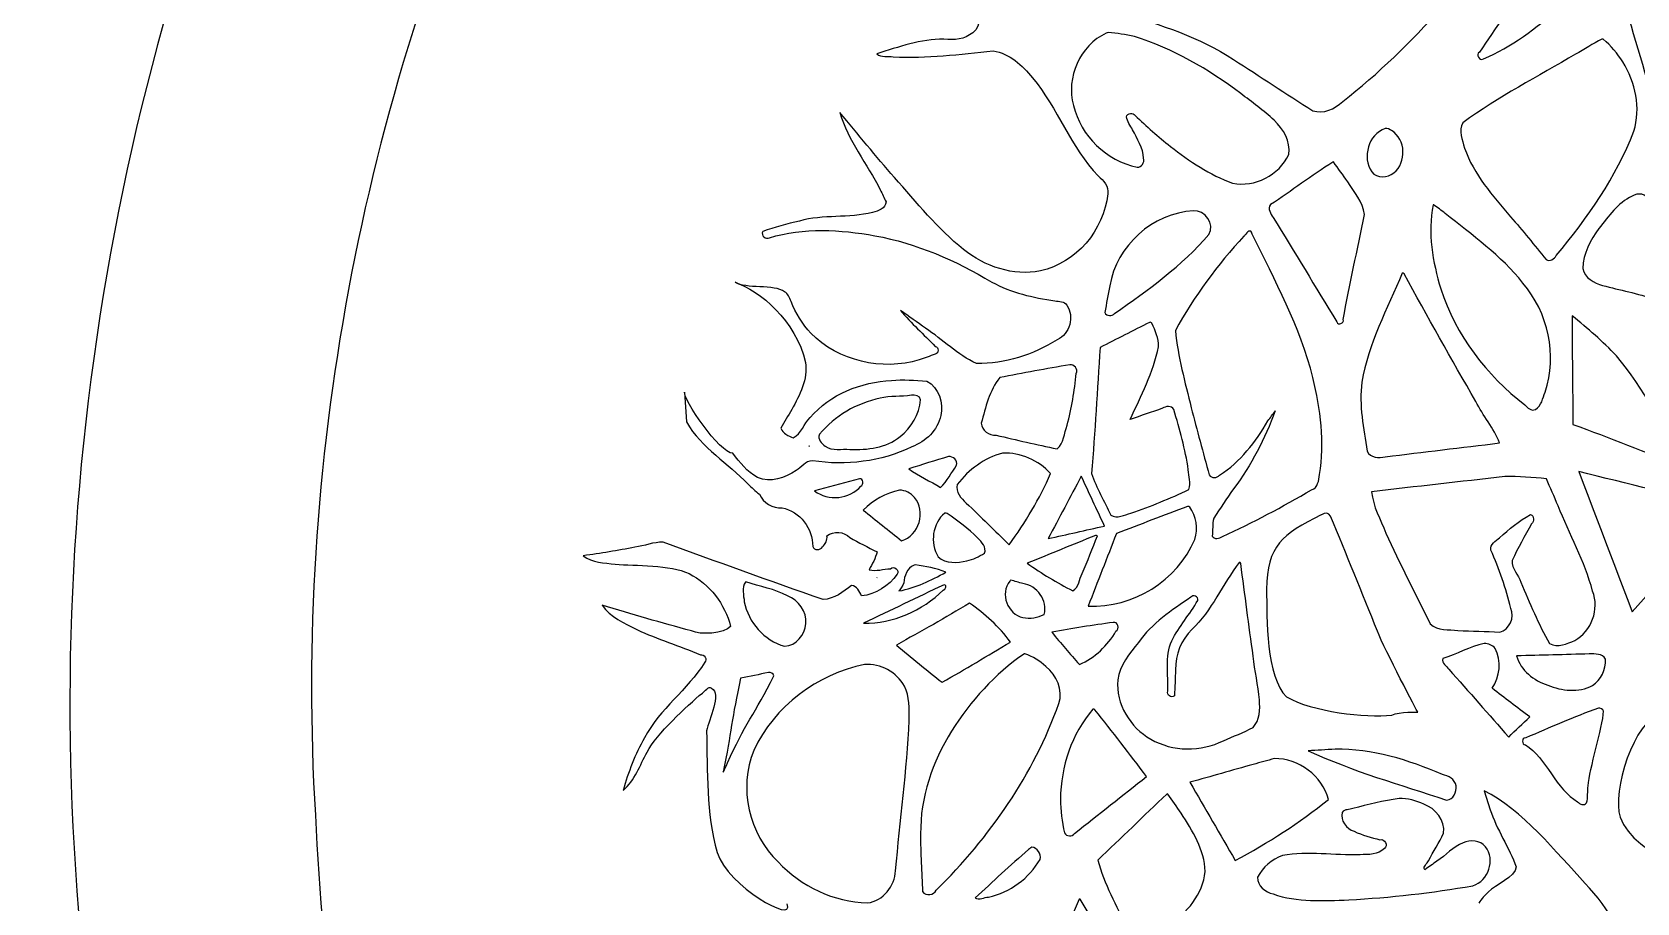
# Model space of a CAD drawing. Extents: x -3 to 431, y -1 to 430.
# Drawn here: x -3.1 to 134.1, y 197.9 to 272.4 of the extents above; entities that cross this region are included whole.
import ezdxf

# ---------------------------------------------------------------- set-up
doc = ezdxf.new("R2010")
doc.units = 0
doc.layers.add('Copie_de_Calque_1', color=7, linetype='CONTINUOUS')

msp = doc.modelspace()

# ---------------------------------------------------------------- linework, layer by layer
at = {"layer": 'Copie_de_Calque_1', "color": 7}
for points in [[(88.89767, 272.38085), (88.74338, 272.32226)], [(131.1008, 271.81263), (131.1008, 271.81249)], [(108.15744, 261.3126), (108.11057, 261.30088)], [(116.71408, 257.6583), (116.6926, 257.64854)], [(100.5861, 255.04921), (100.5473, 255.00861), (100.51291, 254.97265)], [(128.57153, 248.16594), (128.55588, 248.15031)], [(52.70306, 241.62406), (52.84852, 239.08439)], [(67.63596, 234.21682), (63.80978, 233.18752)], [(107.18665, 231.16774), (107.13585, 231.14384), (107.11643, 231.13475)], [(133.69455, 222.84963), (141.66916, 231.76174)], [(72.42111, 226.86717), (72.30783, 226.83006)], [(57.94455, 225.39628), (57.90744, 225.39238)], [(81.79416, 219.26389), (81.74533, 219.26194)], [(94.0051, 207.258), (93.9641, 207.268), (93.92111, 207.26386)], [(121.0383, 207.53691), (121.5577, 205.91816)], [(86.52072, 198.25797), (86.47772, 198.27557), (86.43478, 198.27164)]]:
    msp.add_lwpolyline(points, dxfattribs=at)
for points in [[(112.57541, 264.18949)], [(96.19064, 257.12704)], [(114.04025, 251.81049)], [(92.43874, 247.59947)], [(85.62228, 243.97459)], [(72.08517, 241.38283)], [(63.32541, 237.00979), (63.37231, 237.02349)], [(75.25119, 236.12111)], [(79.8801, 236.41604)], [(67.63596, 234.21682)], [(71.06564, 233.23827)], [(122.80973, 234.40822)], [(95.68869, 231.84762)], [(74.9465, 231.289)], [(83.77072, 229.09963)], [(87.81369, 229.37298)], [(100.10471, 227.06834)], [(69.12228, 225.75365), (69.16718, 225.77315)], [(74.87423, 225.14824)], [(80.48945, 225.46072)], [(133.69455, 222.84963)], [(73.96799, 221.7713)], [(89.34299, 221.93772)], [(121.04025, 220.13108)], [(68.08322, 218.34201)], [(130.03244, 219.24043)], [(59.86252, 217.66235)], [(87.60666, 214.51968)], [(130.80589, 214.60561)], [(108.29807, 211.09202)], [(101.30588, 209.79321)], [(113.76486, 206.87518)], [(82.10275, 202.51382)]]:
    msp.add_lwpolyline(points, close=True, dxfattribs=at)
for points in [[(18.65276, 302.26436), (2.76151, 266.68921), (-3.07632, 226.72142), (1.85293, 188.0785)], [(37.69577, 293.9087), (24.98537, 266.15036), (19.32619, 235.13051), (21.13805, 205.46137)], [(124.84689, 276.74606), (123.39329, 274.76606), (122.03043, 272.72195), (120.63205, 270.70309)], [(77.19304, 274.78311), (78.02974, 274.2983), (78.12653, 272.93645), (77.3247, 272.36984)], [(108.95627, 266.47458), (112.00051, 268.87424), (114.81399, 271.56448), (117.35861, 274.48825)], [(120.9758, 270.12692), (123.40887, 271.12397), (125.48949, 272.78063), (127.46799, 274.47849)], [(90.07333, 274.04509), (93.37005, 273.03776), (96.72713, 272.00509), (99.62287, 270.07779)], [(133.40744, 273.61522), (134.43544, 270.10871), (135.46343, 266.6022), (136.49143, 263.09569)], [(74.86933, 271.81407), (72.88387, 271.83617), (70.99558, 271.13932), (69.12272, 270.56827)], [(77.3247, 272.36984), (76.65738, 271.78722), (75.71208, 271.72072), (74.86933, 271.81407)], [(88.74338, 272.32226), (86.48293, 271.29826), (85.28224, 268.51317), (85.94202, 266.14658)], [(91.14602, 272.04801), (90.40946, 272.23274), (89.65012, 272.29469), (88.89767, 272.38085)], [(100.23345, 267.17719), (97.46881, 269.23291), (94.45046, 271.02035), (91.14602, 272.04801)], [(131.1008, 271.81249), (130.32513, 271.44085), (129.62607, 270.93177), (128.86439, 270.53344)], [(131.22189, 271.80663), (131.18179, 271.81663), (131.14149, 271.81463), (131.1008, 271.81263)], [(132.89497, 269.86676), (132.45092, 270.60095), (131.88158, 271.25825), (131.22189, 271.80663)], [(69.12272, 270.56827), (69.51289, 270.21879), (70.07119, 270.3925), (70.54014, 270.29454)], [(70.54014, 270.29454), (73.39334, 270.16151), (76.23581, 270.52568), (79.06804, 270.81827)], [(79.06804, 270.81827), (80.47904, 270.60812), (81.57308, 269.57226), (82.4432, 268.51293)], [(128.86439, 270.53344), (125.6144, 268.63886), (122.27916, 266.86992), (119.21799, 264.67187)], [(120.63205, 270.70309), (120.28969, 270.52039), (120.65225, 269.91124), (120.9758, 270.12692)], [(99.62287, 270.07779), (101.88531, 268.63074), (104.11662, 267.13548), (106.38596, 265.69919)], [(133.83071, 263.94996), (134.46522, 265.93365), (133.95342, 268.12438), (132.89497, 269.86676)], [(82.4432, 268.51293), (84.59132, 265.90453), (85.69789, 262.57672), (88.05401, 260.12332)], [(85.94202, 266.14658), (86.54657, 263.54104), (88.76784, 261.40444), (91.384, 260.86913)], [(103.09066, 264.88082), (102.19866, 265.71796), (101.19318, 266.42174), (100.23345, 267.17719)], [(106.38596, 265.69919), (107.30513, 265.38644), (108.28584, 265.84873), (108.95627, 266.47458)], [(70.63484, 259.97703), (69.0528, 261.8076), (67.51327, 263.67419), (65.97429, 265.54093)], [(65.97429, 265.54093), (66.66581, 263.12414), (68.31776, 261.16334), (69.41465, 258.93665)], [(90.45822, 265.17382), (90.53072, 265.51328), (91.04576, 265.58643), (91.2124, 265.28032)], [(90.99361, 264.06208), (90.80706, 264.4244), (90.5326, 264.77288), (90.45822, 265.17382)], [(91.2124, 265.28032), (92.18861, 264.36731), (93.1757, 263.46505), (94.23015, 262.64213)], [(104.33322, 261.95507), (104.52603, 263.07196), (103.87747, 264.14326), (103.09066, 264.88082)], [(91.93466, 261.6303), (91.89916, 262.52253), (91.36949, 263.28279), (90.99361, 264.06208)], [(112.57541, 264.1895), (111.15665, 263.67182), (110.58267, 261.70022), (111.43478, 260.47466)], [(113.12917, 264.00407), (112.96196, 264.10197), (112.77433, 264.19914), (112.57541, 264.18949)], [(113.31369, 260.39066), (114.44558, 261.26299), (114.35185, 263.25649), (113.12917, 264.00407)], [(119.21799, 264.67187), (118.85175, 263.9829), (119.17039, 263.19594), (119.36899, 262.50754)], [(127.20475, 253.30707), (129.86967, 256.53468), (132.33642, 260.0118), (133.83071, 263.94996)], [(94.23015, 262.64213), (95.84088, 261.36514), (97.58632, 260.20683), (99.53079, 259.51024)], [(119.36899, 262.50754), (120.14081, 260.23759), (121.78548, 258.43194), (123.30148, 256.63021)], [(91.384, 260.86913), (91.77023, 260.84783), (92.02057, 261.28309), (91.93466, 261.6303)], [(99.53079, 259.51024), (101.43675, 259.0985), (103.53224, 260.18514), (104.33322, 261.95507)], [(108.11057, 261.30088), (106.29815, 260.1443), (104.57791, 258.85177), (102.78635, 257.66416)], [(109.37704, 259.62409), (108.97955, 260.19341), (108.56675, 260.75178), (108.15744, 261.3126)], [(76.5446, 253.83194), (74.30276, 255.60188), (72.54069, 257.87122), (70.63484, 259.97703)], [(88.05401, 260.12332), (88.485, 259.73019), (88.98976, 259.21683), (88.86632, 258.57696)], [(110.80978, 256.82627), (110.69798, 257.9092), (109.90132, 258.72224), (109.37704, 259.62409)], [(111.43478, 260.47466), (111.87441, 259.87556), (112.78441, 259.96535), (113.31369, 260.39066)], [(69.91569, 257.91593), (69.88129, 257.34202), (69.25882, 257.09159), (68.77116, 257.00382)], [(69.41465, 258.93665), (69.59105, 258.60107), (69.75109, 258.25735), (69.91569, 257.91593)], [(88.86632, 258.57696), (88.54589, 255.4899), (86.17221, 252.66398), (83.11062, 252.00081)], [(133.69616, 258.37528), (132.44757, 257.83402), (131.68607, 256.64551), (130.84956, 255.63502)], [(135.12033, 258.01562), (134.95542, 258.61126), (134.14221, 258.71628), (133.69616, 258.37528)], [(68.77116, 257.00382), (66.72069, 256.46789), (64.55099, 256.84144), (62.50708, 256.26361)], [(96.19064, 257.12705), (92.71368, 256.97739), (89.60679, 254.13476), (89.04806, 250.71669)], [(97.509, 255.11532), (98.05213, 255.9813), (97.17164, 257.23289), (96.19064, 257.12704)], [(102.78635, 257.66416), (102.50293, 257.31566), (102.78581, 256.86541), (103.01877, 256.57627)], [(103.01877, 256.57627), (104.82736, 253.59776), (106.63596, 250.61924), (108.44455, 247.64072)], [(108.98166, 247.83799), (109.57236, 250.83786), (110.19458, 253.83137), (110.80978, 256.82627)], [(116.6926, 257.64854), (116.19307, 255.24834), (116.6442, 252.77042), (117.33298, 250.45534)], [(117.70517, 256.92054), (117.37818, 257.17096), (117.05041, 257.42047), (116.71408, 257.6583)], [(124.34948, 250.95804), (122.4949, 253.31489), (120.01919, 255.05356), (117.70517, 256.92054)], [(123.30148, 256.63021), (124.33826, 255.43198), (125.34811, 254.20657), (126.33558, 252.97022)], [(59.37272, 255.37686), (59.19183, 255.04831), (59.64646, 254.63109), (59.95866, 254.83975)], [(62.50708, 256.26361), (61.44241, 256.04404), (60.40479, 255.71434), (59.37272, 255.37686)], [(59.95866, 254.83975), (62.88016, 255.72804), (66.00324, 255.54149), (68.97128, 255.00038)], [(101.21017, 255.15229), (101.11097, 255.65724), (100.77815, 255.30125), (100.5861, 255.04921)], [(106.40652, 242.88568), (105.29708, 247.21173), (103.16424, 251.16712), (101.21017, 255.15229)], [(130.84956, 255.63502), (130.10279, 254.64289), (129.52379, 253.46703), (129.47385, 252.20703)], [(68.97128, 255.00038), (72.52059, 254.36345), (75.86861, 252.89032), (78.94768, 251.04389)], [(83.11062, 252.00081), (80.78661, 251.53133), (78.35414, 252.36548), (76.5446, 253.83194)], [(89.45627, 248.35947), (92.3307, 250.36447), (95.21028, 252.44231), (97.509, 255.11532)], [(100.51291, 254.97265), (98.22949, 252.53826), (96.26289, 249.81052), (94.64767, 246.89061)], [(126.33558, 252.97022), (126.64812, 252.74302), (127.03718, 253.03312), (127.20475, 253.30707)], [(78.94768, 251.04389), (80.6094, 250.13074), (82.48378, 249.70417), (84.34726, 249.44594)], [(114.04025, 251.81049), (112.74931, 248.76092), (111.17169, 245.77559), (110.59076, 242.48321)], [(114.1926, 251.74799), (114.1597, 251.79529), (114.0971, 251.82209), (114.04025, 251.81049)], [(120.34092, 240.83703), (118.21998, 244.43326), (116.21574, 248.09634), (114.1926, 251.74799)], [(129.47385, 252.20703), (129.62046, 251.3952), (130.43578, 250.95426), (131.16525, 250.75586)], [(61.23596, 250.2104), (60.39023, 250.88056), (57.90252, 250.41888), (57.00978, 251.02361)], [(57.00978, 251.02361), (59.14541, 250.31904), (62.17275, 247.75893), (63.04064, 244.16983)], [(61.79527, 249.38808), (61.65981, 249.70152), (61.56206, 250.04326), (61.23596, 250.2104)], [(89.04806, 250.71669), (88.88012, 249.96708), (88.74813, 249.21018), (88.6301, 248.45127)], [(117.33298, 250.45534), (118.61095, 246.50061), (121.2464, 243.06499), (124.51682, 240.53721)], [(126.26109, 241.63596), (127.32375, 244.79544), (126.49712, 248.44095), (124.34948, 250.95804)], [(131.16525, 250.75586), (132.64353, 250.34879), (134.16768, 250.10017), (135.60354, 249.54816)], [(63.49767, 246.67179), (62.73882, 247.44171), (62.2072, 248.39654), (61.79527, 249.38808)], [(73.29369, 247.08941), (72.58931, 247.60491), (71.87696, 248.10953), (71.15593, 248.60147)], [(71.15593, 248.60147), (72.07289, 247.51456), (73.13833, 246.56803), (74.12077, 245.54288)], [(84.34726, 249.44594), (84.69755, 249.36914), (85.16233, 249.43554), (85.36101, 249.06046)], [(85.36101, 249.06046), (86.03887, 248.10043), (85.63515, 246.57564), (84.54182, 246.11487)], [(88.6301, 248.45127), (88.73634, 248.10391), (89.25636, 248.09366), (89.45627, 248.35947)], [(77.65007, 244.09171), (76.0122, 244.79825), (74.77523, 246.13327), (73.29369, 247.08941)], [(92.43869, 247.59954), (91.02919, 246.88209), (89.61968, 246.16464), (88.21017, 245.4472)], [(92.64577, 247.52527), (92.59407, 247.58047), (92.51518, 247.61737), (92.43874, 247.59947)], [(93.21999, 245.5116), (93.21799, 246.22247), (92.9218, 246.88462), (92.64577, 247.52527)], [(108.44455, 247.64072), (108.52875, 247.30177), (109.14058, 247.52116), (108.98166, 247.83799)], [(128.55588, 248.15031), (128.56708, 245.05581), (128.60318, 241.96148), (128.63208, 238.86711)], [(132.35505, 244.72217), (131.19142, 245.97282), (129.87924, 247.07122), (128.57153, 248.16594)], [(72.75524, 244.38808), (69.56443, 243.442), (65.84411, 244.27074), (63.49767, 246.67179)], [(84.54182, 246.11487), (82.49625, 244.81494), (80.08579, 244.03686), (77.65007, 244.09171)], [(94.64767, 246.89061), (94.87447, 244.65456), (95.47351, 242.48048), (96.00065, 240.30218)], [(74.11877, 244.88663), (73.66613, 244.72924), (73.22566, 244.50801), (72.75524, 244.38808)], [(74.12077, 245.54288), (74.44146, 245.47238), (74.45057, 244.94539), (74.11877, 244.88663)], [(88.21017, 245.4472), (87.99504, 241.85118), (87.76263, 238.25611), (87.48947, 234.66399)], [(90.78444, 239.28894), (91.72032, 241.3092), (92.733, 243.3243), (93.21999, 245.5116)], [(137.99731, 235.37687), (136.27616, 238.57942), (134.75514, 241.95033), (132.35505, 244.72217)], [(63.04064, 244.16983), (63.23155, 242.72708), (62.5521, 241.36546), (61.85705, 240.1503)], [(79.63205, 242.87889), (78.74307, 241.75717), (78.42073, 240.33119), (78.05783, 238.9785)], [(85.62228, 243.97459), (83.62121, 243.63336), (81.62733, 243.25204), (79.63205, 242.87889)], [(85.39252, 238.79447), (85.79101, 240.24744), (86.02811, 241.74016), (86.17502, 243.23826)], [(86.17502, 243.23826), (86.3402, 243.58391), (86.00117, 244.03924), (85.62228, 243.97459)], [(106.96707, 234.57491), (107.45474, 237.34381), (107.03277, 240.17515), (106.40652, 242.88568)], [(56.81994, 236.40027), (55.70453, 236.38347), (52.5226, 241.08266), (52.70306, 241.62406)], [(63.41937, 239.44843), (65.14298, 241.45448), (67.78041, 242.49962), (70.38378, 242.63614)], [(70.38378, 242.63614), (71.38857, 242.70704), (72.39865, 242.66954), (73.40002, 242.56824)], [(73.40002, 242.56824), (74.44529, 242.03842), (74.8248, 240.71437), (74.58894, 239.62613)], [(110.59076, 242.48321), (110.34091, 240.50638), (110.73119, 238.53038), (111.04025, 236.58392)], [(125.42307, 240.15244), (125.96065, 240.45242), (126.03491, 241.12139), (126.26109, 241.63596)], [(61.85705, 240.1503), (61.54644, 239.61017), (61.23068, 239.07306), (60.90978, 238.53897)], [(69.40857, 241.10064), (67.39771, 240.69843), (65.53704, 239.59319), (64.21799, 238.02346)], [(72.08517, 241.38283), (71.20368, 241.19144), (70.27937, 241.36863), (69.40857, 241.10064)], [(71.12087, 237.8265), (72.08174, 238.5886), (72.77494, 239.73377), (72.86447, 240.96877)], [(72.86447, 240.96877), (72.82477, 241.33882), (72.38167, 241.39855), (72.08517, 241.38283)], [(93.5403, 240.24793), (92.61999, 239.93312), (91.70138, 239.61345), (90.78444, 239.28894)], [(94.51491, 240.15423), (94.31954, 240.50691), (93.83029, 240.42248), (93.5403, 240.24793)], [(95.75218, 234.99286), (95.49809, 236.74746), (95.00192, 238.45334), (94.51491, 240.15423)], [(96.00065, 240.30218), (96.49139, 238.37975), (97.02247, 236.46797), (97.54025, 234.55272)], [(122.35861, 237.28314), (121.88414, 238.57353), (120.9171, 239.59781), (120.34092, 240.83703)], [(124.51682, 240.53721), (124.7538, 240.32092), (125.06882, 239.96238), (125.42307, 240.15244)], [(52.84852, 239.08439), (54.17469, 236.79857), (56.45542, 235.54191), (58.10002, 233.79043)], [(61.99182, 237.73233), (62.71639, 238.06139), (62.85776, 238.94692), (63.41937, 239.44843)], [(74.58894, 239.62613), (74.34588, 238.35977), (73.29513, 237.39095), (72.12244, 236.95061)], [(78.05783, 238.9785), (78.06583, 238.33393), (78.74736, 237.93871), (79.33317, 237.94805)], [(84.53439, 236.77732), (85.14929, 237.26375), (85.14104, 238.11448), (85.39252, 238.79447)], [(98.42307, 234.53512), (100.20696, 235.65793), (101.50558, 237.38033), (102.56519, 239.17054)], [(103.19064, 240.02144), (102.27713, 237.66806), (101.16304, 235.36769), (99.6142, 233.36173)], [(102.56519, 239.17054), (102.76866, 239.45786), (102.97813, 239.74077), (103.19064, 240.02144)], [(128.63208, 238.86711), (131.77067, 237.74891), (134.83147, 236.41962), (137.99731, 235.37687)], [(60.90978, 238.53897), (61.11251, 238.11119), (61.55564, 237.86435), (61.99182, 237.73233)], [(64.21799, 238.02346), (64.02892, 237.61161), (64.42272, 237.23728), (64.71659, 237.00423)], [(66.82488, 236.73112), (68.31329, 236.66922), (69.92196, 236.86496), (71.12087, 237.8265)], [(79.33317, 237.94805), (81.06219, 237.5372), (82.79628, 237.14777), (84.53439, 236.77732)], [(58.92808, 234.34362), (58.03749, 234.80137), (57.43158, 235.63591), (56.81994, 236.40027)], [(72.12244, 236.95061), (69.49963, 235.68709), (66.48635, 235.31475), (63.61877, 235.75965)], [(64.71659, 237.00423), (65.33606, 236.56574), (66.12468, 236.81353), (66.82488, 236.73112)], [(75.25119, 236.12111), (74.1161, 235.78743), (72.98911, 235.42726), (71.86057, 235.07229)], [(75.95041, 235.37111), (76.07654, 235.78121), (75.6404, 236.15842), (75.25119, 236.12111)], [(79.8801, 236.41604), (78.33152, 235.99803), (76.96912, 235.00552), (76.00705, 233.73244)], [(83.98752, 234.6758), (82.9535, 235.81189), (81.41792, 236.47241), (79.8801, 236.41604)], [(111.04025, 236.58392), (111.31923, 236.0229), (112.04912, 235.97094), (112.59103, 236.1015)], [(112.59103, 236.1015), (115.84651, 236.49852), (119.10237, 236.89239), (122.35861, 237.28314)], [(62.2224, 234.92729), (61.2927, 234.26503), (60.02445, 233.85765), (58.92808, 234.34362)], [(63.61877, 235.75965), (63.02674, 235.76565), (62.69574, 235.18844), (62.2224, 234.92729)], [(71.86057, 235.07229), (72.72544, 234.46502), (73.69036, 234.02344), (74.58517, 233.46486)], [(74.58517, 233.46486), (75.11024, 234.04746), (75.52259, 234.71709), (75.95041, 235.37111)], [(80.4426, 228.5801), (81.81501, 230.49186), (83.05149, 232.51254), (83.98752, 234.6758)], [(87.48947, 234.66399), (87.89762, 233.42239), (88.58293, 232.30077), (89.12033, 231.11516)], [(95.80588, 233.31634), (96.01857, 233.86279), (95.75848, 234.43492), (95.75218, 234.99286)], [(106.29807, 233.27925), (106.84064, 233.451), (106.89867, 234.09698), (106.96707, 234.57491)], [(141.66916, 231.76174), (137.48817, 232.78453), (133.30718, 233.80731), (129.12619, 234.8301)], [(129.12619, 234.8301), (130.64898, 230.83661), (132.17176, 226.84312), (133.69455, 222.84963)], [(58.10002, 233.79043), (58.41313, 233.47155), (58.75155, 233.1787), (59.09924, 232.89832)], [(63.80978, 233.18752), (64.97146, 232.28721), (66.81703, 232.47379), (67.77072, 233.59377)], [(67.77072, 233.59377), (68.05295, 233.70797), (67.98067, 234.27657), (67.63596, 234.21682)], [(71.06564, 233.23827), (69.89212, 232.99618), (68.82176, 232.36763), (67.96017, 231.54491)], [(72.34426, 232.62157), (72.02473, 232.98554), (71.56304, 233.26111), (71.06564, 233.23827)], [(76.00705, 233.73244), (75.83729, 233.09421), (76.31891, 232.52311), (76.77853, 232.1465)], [(86.60666, 234.44143), (85.66135, 232.66083), (84.71603, 230.88023), (83.77072, 229.09963)], [(88.58713, 230.18166), (87.92697, 231.60158), (87.26682, 233.0215), (86.60666, 234.44143)], [(90.85275, 231.28313), (92.54192, 231.8623), (94.20243, 232.52917), (95.80588, 233.31634)], [(97.54025, 234.55272), (97.72158, 234.24377), (98.22294, 234.24919), (98.42307, 234.53512)], [(99.6142, 233.36173), (99.04561, 232.52524), (98.47512, 231.68992), (97.92697, 230.8398)], [(98.66721, 229.29487), (101.2894, 230.46563), (103.81823, 231.83404), (106.29807, 233.27925)], [(122.80978, 234.40822), (119.01457, 233.97718), (115.21843, 233.55419), (111.42502, 233.10744)], [(126.36052, 234.209), (125.18295, 234.35374), (123.99636, 234.42805), (122.80973, 234.40822)], [(127.35957, 231.91997), (127.02655, 232.68298), (126.69353, 233.44599), (126.36052, 234.209)], [(59.09924, 232.89832), (59.41735, 232.16198), (60.22639, 231.67088), (61.02697, 231.73621)], [(71.24924, 228.91601), (72.73149, 229.34701), (73.38046, 231.45895), (72.34426, 232.62157)], [(76.77853, 232.1465), (77.99989, 230.9577), (79.22124, 229.7689), (80.4426, 228.5801)], [(95.68869, 231.84764), (93.65416, 231.09618), (91.63221, 230.31147), (89.60861, 229.53123)], [(95.87228, 231.80662), (95.82098, 231.84512), (95.75209, 231.86852), (95.68869, 231.84762)], [(111.42502, 233.10744), (111.53583, 231.84984), (112.19434, 230.74083), (112.6337, 229.58147)], [(130.31053, 224.60884), (129.64395, 227.16457), (128.33038, 229.47833), (127.35957, 231.91997)], [(61.02697, 231.73621), (62.54518, 231.45193), (63.68836, 229.95057), (63.65002, 228.42176)], [(67.96017, 231.54491), (69.05653, 230.66861), (70.15288, 229.79231), (71.24924, 228.91601)], [(74.9465, 231.28904), (73.8711, 230.41257), (73.65131, 228.72048), (74.37424, 227.55662)], [(75.14767, 231.2656), (75.08237, 231.2826), (75.01491, 231.3117), (74.9465, 231.289)], [(77.76033, 229.14709), (76.97764, 229.95545), (76.05671, 230.60939), (75.14767, 231.2656)], [(89.12033, 231.11516), (89.67282, 230.77731), (90.30322, 231.11816), (90.85275, 231.28313)], [(96.30588, 229.03904), (96.60406, 229.96186), (96.43772, 231.01902), (95.87228, 231.80662)], [(97.92697, 230.8398), (97.80623, 230.34203), (97.85337, 229.82521), (97.79025, 229.32027)], [(107.11643, 231.13475), (103.78699, 229.49725), (102.48281, 228.49734), (102.44497, 224.76028)], [(107.91525, 231.03318), (107.77375, 231.30363), (107.41732, 231.35881), (107.18665, 231.16774)], [(111.93344, 221.17846), (110.59863, 224.4652), (109.26632, 227.75322), (107.91525, 231.03318)], [(122.35861, 229.18166), (123.18169, 229.91011), (124.02772, 230.6293), (124.99924, 231.15432)], [(124.99924, 231.15432), (125.35063, 231.07202), (125.31918, 230.57411), (125.09684, 230.37111)], [(64.47619, 228.38856), (64.74511, 228.62411), (64.90285, 228.98737), (64.86682, 229.34559)], [(64.86682, 229.34559), (65.43568, 229.78537), (66.33059, 229.71595), (66.81994, 229.18739)], [(66.81994, 229.18739), (67.58758, 228.76277), (68.36993, 228.36578), (69.15002, 227.96473)], [(78.32541, 227.85545), (78.54059, 228.36479), (78.08985, 228.81559), (77.76033, 229.14709)], [(87.81369, 229.37303), (85.87033, 228.57876), (83.92697, 227.78449), (81.98361, 226.99021)], [(83.77072, 229.09963), (85.37619, 229.46031), (86.98166, 229.82098), (88.58713, 230.18166)], [(86.69215, 226.11842), (87.12654, 227.19287), (87.56094, 228.26733), (87.99533, 229.34178)], [(89.60861, 229.53123), (88.80327, 227.46417), (87.99794, 225.39712), (87.1926, 223.33006)], [(87.99533, 229.34178), (87.94443, 229.38188), (87.87466, 229.38498), (87.81369, 229.37298)], [(97.79025, 229.32027), (97.9747, 228.99616), (98.41752, 229.13239), (98.66721, 229.29487)], [(112.6337, 229.58147), (113.81396, 226.94846), (115.17762, 224.40365), (116.42502, 221.80275)], [(121.61057, 228.12697), (121.52947, 228.62778), (122.04253, 228.89875), (122.35861, 229.18166)], [(125.09684, 230.37111), (124.50985, 229.33867), (123.92595, 228.30206), (123.43669, 227.21877)], [(48.44818, 228.37226), (46.98724, 228.07682), (45.51305, 227.85304), (44.03869, 227.63661)], [(50.86877, 228.79872), (50.03856, 228.82842), (49.26433, 228.46256), (48.44818, 228.37226)], [(64.5465, 223.89442), (59.96421, 225.46428), (55.42228, 227.14811), (50.86877, 228.79872)], [(63.65002, 228.42176), (63.75836, 228.05697), (64.30418, 228.10028), (64.47619, 228.38856)], [(69.15002, 227.96473), (69.01486, 227.42073), (68.73529, 226.93029), (68.47424, 226.43934)], [(76.81937, 227.20085), (77.35542, 227.32675), (77.86087, 227.56266), (78.32541, 227.85545)], [(87.1926, 223.33006), (91.00686, 223.14787), (94.82719, 225.50613), (96.30588, 229.03904)], [(123.31369, 223.14064), (122.90058, 224.85051), (122.3334, 226.52303), (121.61057, 228.12697)], [(44.03869, 227.63661), (44.80172, 227.01479), (45.83666, 227.05359), (46.75875, 226.91409)], [(46.75875, 226.91409), (48.526, 226.76961), (51.44552, 226.88849), (53.0898, 226.11195)], [(68.47424, 226.43934), (69.08455, 226.2831), (69.70036, 226.50524), (70.31213, 226.53114)], [(70.31213, 226.53114), (70.57145, 226.84229), (71.12485, 226.3639), (70.8551, 226.06239)], [(72.30783, 226.83006), (71.7226, 226.57711), (71.46678, 225.91141), (71.42697, 225.31443)], [(75.02658, 226.23045), (74.2002, 226.58858), (73.299, 226.70151), (72.42111, 226.86717)], [(74.37424, 227.55662), (75.02242, 226.93091), (76.0099, 227.02055), (76.81937, 227.20085)], [(81.98361, 226.99021), (83.22558, 226.11759), (84.52251, 225.32085), (85.8801, 224.6406)], [(100.10471, 227.06834), (98.66963, 225.21667), (97.79236, 222.94828), (96.04693, 221.33781)], [(100.23752, 226.96482), (100.22852, 227.02302), (100.17042, 227.09573), (100.10471, 227.06834)], [(101.30007, 219.05686), (100.9251, 221.69002), (100.58736, 224.32826), (100.23752, 226.96482)], [(123.43669, 227.21877), (123.38509, 226.51386), (123.98638, 226.01024), (124.17024, 225.37052)], [(53.0898, 226.11195), (54.84726, 225.21081), (56.14289, 223.50718), (56.62827, 221.60145)], [(57.90744, 225.39238), (57.5514, 224.89982), (57.75569, 224.26458), (57.79761, 223.71144)], [(61.50028, 224.21136), (60.38873, 224.80351), (59.12892, 225.00131), (57.94455, 225.39628)], [(66.97424, 225.10536), (66.2702, 224.53649), (65.48419, 223.9514), (64.5465, 223.89442)], [(67.80822, 224.19911), (67.68346, 224.59879), (67.40863, 225.01205), (66.97424, 225.10536)], [(70.8551, 226.06239), (70.17075, 225.04204), (69.03036, 224.33854), (67.80822, 224.19911)], [(74.87424, 225.14824), (72.57556, 224.06988), (70.28798, 222.96817), (67.99924, 221.86894)], [(71.0173, 224.62553), (72.44776, 224.88104), (73.76401, 225.5365), (75.02658, 226.23045)], [(71.42697, 225.31443), (71.39427, 225.05843), (71.03088, 224.70404), (71.0173, 224.62553)], [(74.80783, 224.70488), (75.00162, 224.70888), (75.19402, 225.19737), (74.87423, 225.14824)], [(80.48947, 225.46068), (79.63845, 224.42553), (80.29816, 222.60361), (81.61838, 222.36107)], [(80.56955, 225.55052), (80.54285, 225.52052), (80.51615, 225.49062), (80.48945, 225.46072)], [(81.6135, 225.25433), (81.26716, 225.35868), (80.92253, 225.47015), (80.56955, 225.55052)], [(83.42893, 222.61107), (83.78528, 223.80123), (82.81352, 225.10345), (81.6135, 225.25433)], [(85.8801, 224.6406), (86.42617, 224.93581), (86.40701, 225.63637), (86.69215, 226.11842)], [(124.17024, 225.37052), (124.95617, 223.6053), (125.66966, 221.80105), (126.63591, 220.12307)], [(57.79761, 223.71144), (58.13419, 221.94231), (59.50347, 220.38904), (61.24728, 219.90214)], [(63.069, 221.83415), (63.17311, 222.86763), (62.43285, 223.83558), (61.50028, 224.21136)], [(67.99924, 221.86894), (70.53523, 221.81854), (73.01292, 222.94335), (74.80783, 224.70488)], [(77.05393, 223.59552), (76.02528, 222.98745), (74.99663, 222.37938), (73.96799, 221.7713)], [(80.54221, 220.26154), (79.59843, 221.57823), (78.36575, 222.65797), (77.05393, 223.59552)], [(95.96799, 224.08982), (94.34631, 222.97238), (92.63886, 221.86986), (91.49169, 220.22945)], [(94.34103, 220.36131), (94.95487, 221.59317), (95.88794, 222.62617), (96.56174, 223.82225)], [(96.56174, 223.82225), (96.64604, 224.13347), (96.14861, 224.35355), (95.96799, 224.08982)], [(102.44497, 224.76028), (102.47177, 222.2988), (102.37787, 217.28827), (104.15549, 215.56639)], [(128.78273, 220.39428), (130.22998, 221.17235), (130.91547, 223.08378), (130.31053, 224.60884)], [(53.28674, 221.21864), (50.72235, 221.88609), (48.18393, 222.64784), (45.64416, 223.40223)], [(45.64416, 223.40223), (46.36259, 222.38259), (47.54808, 221.87364), (48.62181, 221.32165)], [(81.61838, 222.36107), (82.22811, 222.22145), (82.86766, 222.35807), (83.42893, 222.61107)], [(122.37033, 221.11525), (123.22433, 221.30302), (123.66746, 222.36938), (123.31369, 223.14064)], [(48.62181, 221.32165), (50.39327, 220.51487), (52.25174, 219.92365), (54.0465, 219.17372)], [(56.62827, 221.60145), (56.08746, 220.94142), (54.02125, 220.85288), (53.28674, 221.21864)], [(61.24728, 219.90214), (62.24843, 219.92574), (62.98793, 220.89231), (63.069, 221.83415)], [(73.96799, 221.7713), (72.9133, 221.18146), (71.85861, 220.59162), (70.80393, 220.00177)], [(89.34299, 221.93772), (87.58665, 221.69863), (85.83027, 221.44926), (84.09299, 221.09397)], [(84.09299, 221.09397), (84.86057, 220.16465), (85.64324, 219.24783), (86.44064, 218.34397)], [(86.44064, 218.34397), (87.75746, 218.92093), (88.87323, 219.9392), (89.5715, 221.19553)], [(89.5715, 221.19553), (89.89044, 221.36759), (89.75333, 222.04467), (89.34299, 221.93772)], [(96.04693, 221.33781), (95.16631, 220.42583), (94.62952, 219.17123), (94.67295, 217.8957)], [(115.36769, 214.27284), (115.36769, 214.27284), (112.53324, 219.57621), (111.93344, 221.17846)], [(116.42502, 221.80275), (117.0754, 221.22206), (118.00229, 221.34363), (118.8053, 221.25322)], [(118.8053, 221.25322), (119.99303, 221.19252), (121.18195, 221.16012), (122.37033, 221.11525)], [(70.80393, 220.00177), (72.09017, 218.9189), (73.37836, 217.83693), (74.71799, 216.82013)], [(74.71799, 216.82013), (76.67396, 217.94241), (78.61555, 219.08965), (80.54221, 220.26154)], [(91.49169, 220.22945), (90.73697, 219.27452), (89.85476, 218.28508), (89.72971, 217.01951)], [(94.00705, 216.04881), (94.04205, 217.48559), (93.74964, 218.99644), (94.34103, 220.36131)], [(121.04025, 220.13108), (119.81606, 219.84525), (118.69851, 219.23151), (117.50314, 218.85178)], [(121.98557, 219.71702), (121.74887, 219.97951), (121.40014, 220.16066), (121.04025, 220.13108)], [(121.71799, 216.301), (122.39003, 217.28761), (122.54698, 218.64419), (121.98557, 219.71702)], [(126.63591, 220.12307), (127.33549, 219.76995), (128.12589, 220.10337), (128.78273, 220.39428)], [(54.41564, 218.52919), (52.97457, 216.16318), (50.55607, 214.55128), (49.27459, 212.07221)], [(54.0465, 219.17372), (54.37484, 219.24752), (54.67748, 218.77153), (54.41564, 218.52919)], [(68.08322, 218.34201), (64.03522, 217.50657), (60.35492, 214.772), (58.61643, 210.99044)], [(71.48869, 216.48324), (70.83547, 217.68608), (69.44571, 218.43359), (68.08322, 218.34201)], [(81.74533, 219.26194), (79.20981, 217.55015), (77.14929, 215.20689), (75.51138, 212.63959)], [(83.58596, 218.16151), (83.06879, 218.64327), (82.44596, 218.99787), (81.79416, 219.26389)], [(84.69083, 215.0072), (85.05884, 216.15881), (84.50351, 217.43394), (83.58596, 218.16151)], [(101.8327, 215.31734), (101.70846, 216.57096), (101.43906, 217.8048), (101.30007, 219.05686)], [(117.50314, 218.85178), (117.36956, 218.44727), (117.83058, 218.21474), (118.02857, 217.93471)], [(130.03244, 219.24044), (127.95952, 219.18514), (125.88661, 219.12977), (123.81369, 219.07443)], [(123.81369, 219.07443), (124.1523, 217.8205), (125.29413, 216.96424), (126.47971, 216.56857)], [(131.41525, 218.78536), (131.16168, 219.29551), (130.50929, 219.24119), (130.03244, 219.24043)], [(130.29769, 216.55117), (131.02912, 217.0295), (131.46437, 217.91494), (131.41525, 218.78536)], [(57.48947, 217.17212), (56.73748, 213.80186), (56.68512, 212.51351), (55.9952, 209.13058)], [(56.36333, 209.91649), (57.78735, 213.13488), (58.74952, 214.2069), (60.31369, 217.35962)], [(59.86252, 217.66235), (59.07537, 217.48201), (58.28288, 217.32379), (57.48947, 217.17212)], [(60.31369, 217.35962), (60.33559, 217.60188), (60.05475, 217.6844), (59.86252, 217.66235)], [(89.72971, 217.01951), (89.53215, 214.96237), (90.78314, 212.95249), (92.54538, 211.95507)], [(94.67295, 217.8957), (94.62535, 217.15232), (94.62775, 216.40629), (94.56174, 215.66404)], [(118.02857, 217.93471), (119.73444, 216.00454), (121.43747, 214.07189), (123.13791, 212.13694)], [(49.50202, 210.8471), (50.26615, 212.36775), (52.90894, 214.80176), (54.2151, 215.89646)], [(54.2151, 215.89646), (54.47426, 216.02732), (54.69737, 216.54058), (55.00119, 216.31799)], [(55.00119, 216.31799), (55.88043, 215.8125), (54.78234, 213.66282), (54.57775, 212.66981)], [(71.89018, 213.58264), (71.89918, 214.5554), (71.93068, 215.58977), (71.48869, 216.48324)], [(94.56174, 215.66404), (94.33342, 215.40722), (93.8544, 215.74684), (94.00705, 216.04881)], [(104.15549, 215.56639), (106.36599, 214.30249), (110.89853, 213.74805), (113.14182, 214.01573)], [(124.93674, 213.85374), (123.86382, 214.66949), (122.7909, 215.48525), (121.71799, 216.301)], [(126.47971, 216.56857), (127.67927, 216.08748), (129.12473, 215.898), (130.29769, 216.55117)], [(74.2148, 199.04177), (78.78459, 203.53453), (82.52662, 208.95163), (84.69083, 215.0072)], [(87.60666, 214.51975), (85.75883, 212.41898), (84.87067, 209.59617), (84.82232, 206.82691)], [(87.77267, 214.47088), (87.72737, 214.50938), (87.66599, 214.52988), (87.60666, 214.51968)], [(92.19064, 208.75604), (90.74114, 210.67878), (89.26578, 212.58184), (87.77267, 214.47088)], [(101.28439, 212.9492), (101.88204, 213.57298), (101.89087, 214.50843), (101.8327, 215.31734)], [(113.14182, 214.01573), (113.83971, 214.30503), (115.36769, 214.27284), (115.36769, 214.27284)], [(130.80588, 214.60565), (128.70084, 213.84458), (126.65008, 212.9451), (124.59494, 212.06073)], [(129.93334, 207.96107), (130.02184, 209.38637), (131.1686, 212.92835), (131.25706, 214.35366)], [(131.25706, 214.35366), (131.19996, 214.53793), (130.98445, 214.62249), (130.80589, 214.60561)], [(136.10471, 214.08048), (133.91446, 213.66625), (131.90173, 207.39123), (132.67902, 205.29322)], [(54.57775, 212.66981), (54.66005, 209.18936), (54.53805, 205.644), (55.46783, 202.255)], [(70.72971, 200.70333), (71.11707, 204.99608), (71.71375, 209.27311), (71.89018, 213.58264)], [(75.51138, 212.63959), (73.88772, 210.01262), (72.83065, 206.96718), (72.87284, 203.85437)], [(98.75907, 211.82449), (99.60856, 212.1814), (100.46393, 212.52827), (101.28439, 212.9492)], [(123.13791, 212.13694), (123.73752, 212.7092), (124.33713, 213.28147), (124.93674, 213.85374)], [(49.27459, 212.07221), (48.4636, 210.66179), (47.88904, 209.12883), (47.43517, 207.5702)], [(92.54538, 211.95507), (94.42104, 210.86565), (96.8309, 210.86375), (98.75907, 211.82449)], [(124.59494, 212.06073), (124.22513, 212.09673), (124.2296, 211.46696), (124.58794, 211.46275)], [(124.58794, 211.46275), (126.31915, 210.35573), (127.23715, 207.6073), (129.02295, 206.60226)], [(47.43517, 207.5702), (48.4546, 208.41995), (48.8661, 209.72774), (49.50202, 210.8471)], [(55.9952, 209.13058), (56.11275, 209.27048), (56.24043, 209.68168), (56.36333, 209.91649)], [(58.61643, 210.99044), (57.28136, 207.781), (58.20339, 203.84436), (60.6924, 201.45191)], [(103.11252, 210.29126), (102.51031, 210.12524), (101.90809, 209.95922), (101.30588, 209.79321)], [(107.73557, 206.7854), (107.2076, 208.80702), (105.20212, 210.32978), (103.11252, 210.29126)], [(108.29807, 211.09202), (107.53114, 211.04712), (106.76421, 211.00212), (105.99728, 210.95725)], [(105.99728, 210.95725), (109.81126, 209.20718), (113.85561, 208.0528), (117.83322, 206.74631)], [(117.47288, 208.93601), (114.57441, 210.17338), (111.48161, 211.14465), (108.29807, 211.09202)], [(86.03157, 203.89433), (88.0846, 205.5149), (90.13762, 207.13547), (92.19064, 208.75604)], [(101.30588, 209.79321), (99.50249, 209.28475), (97.69911, 208.77628), (95.89572, 208.26782)], [(118.64182, 207.96897), (118.54992, 208.53048), (117.9771, 208.82442), (117.47288, 208.93601)], [(93.92111, 207.26386), (91.95497, 205.38105), (89.98882, 203.49824), (88.02267, 201.61542)], [(95.12995, 205.62629), (94.76341, 206.17595), (94.39336, 206.72336), (94.0051, 207.258)], [(95.89572, 208.26782), (97.18544, 206.0367), (98.47515, 203.80558), (99.76486, 201.57446)], [(117.83322, 206.74631), (118.42975, 206.75331), (118.70875, 207.45559), (118.64182, 207.96897)], [(129.67997, 199.62214), (127.23096, 202.25186), (124.25347, 205.94715), (121.0383, 207.53691)], [(129.79443, 206.50456), (129.94119, 206.97553), (129.85573, 207.47837), (129.93334, 207.96107)], [(84.82232, 206.82691), (84.82432, 205.85583), (84.96324, 204.88793), (85.17111, 203.94163)], [(99.76486, 201.57446), (102.57146, 203.0666), (105.24671, 204.80765), (107.73557, 206.7854)], [(109.81369, 206.02949), (109.52893, 205.88886), (109.10442, 206.00019), (108.91916, 205.6916)], [(113.76486, 206.87519), (112.42617, 206.71524), (111.12498, 206.33346), (109.81369, 206.02949)], [(115.8739, 206.3964), (115.21765, 206.70776), (114.4947, 206.89754), (113.76486, 206.87518)], [(117.57932, 203.91424), (117.72542, 205.02164), (116.87964, 206.04034), (115.8739, 206.3964)], [(121.5577, 205.91816), (122.09552, 204.27883), (123.19682, 202.65097), (123.78608, 201.02949)], [(129.02295, 206.60226), (129.20186, 206.3953), (129.60415, 206.22043), (129.79443, 206.50456)], [(21.13805, 205.46137), (22.29312, 178.68476), (29.22877, 152.13485), (41.37599, 127.72577)], [(97.20627, 200.63496), (97.12207, 202.48727), (96.12846, 204.12344), (95.12995, 205.62629)], [(108.91916, 205.6916), (108.71476, 204.98763), (109.27316, 204.2868), (109.92306, 204.07393)], [(132.67902, 205.29322), (133.78705, 201.85559), (140.83517, 199.8896), (140.83517, 199.8896)], [(72.87284, 203.85437), (72.84904, 202.20535), (72.97234, 200.55935), (73.03244, 198.91233)], [(85.17111, 203.94163), (85.32988, 203.61207), (85.83581, 203.58933), (86.03157, 203.89433)], [(109.92306, 204.07393), (110.62331, 203.72704), (111.39196, 203.56096), (112.13791, 203.34394)], [(112.13791, 203.34394), (112.53785, 203.50011), (112.88262, 202.8417), (112.51877, 202.60761)], [(116.28049, 201.55682), (116.70599, 202.34672), (117.20867, 203.09523), (117.57932, 203.91424)], [(119.23582, 203.08997), (118.3881, 202.73468), (117.76591, 202.02615), (117.00888, 201.52569)], [(121.15939, 202.75409), (120.70075, 203.32394), (119.86787, 203.34862), (119.23582, 203.08997)], [(55.46783, 202.255), (56.42319, 199.37273), (62.14541, 196.10513), (61.4782, 197.85822)], [(82.10275, 202.51383), (80.52822, 201.19256), (79.05977, 199.75229), (77.52267, 198.38883)], [(78.6886, 198.45263), (80.51655, 198.85095), (82.15542, 200.04612), (83.08322, 201.67203)], [(82.37228, 202.72281), (82.28248, 202.65311), (82.1926, 202.58348), (82.10275, 202.51382)], [(83.08322, 201.67203), (83.21609, 202.13848), (82.85572, 202.67467), (82.37228, 202.72281)], [(103.80588, 202.00604), (102.88973, 201.68758), (102.12039, 200.99669), (101.67111, 200.1408)], [(110.43478, 202.06464), (108.22594, 201.97754), (105.99932, 202.4218), (103.80588, 202.00604)], [(112.51877, 202.60761), (111.9926, 202.02628), (111.14555, 202.10727), (110.43478, 202.06464)], [(120.08391, 199.42168), (121.39727, 199.83134), (122.03228, 201.65878), (121.15939, 202.75409)], [(60.6924, 201.45191), (62.66839, 199.37502), (65.44902, 198.00871), (68.33713, 197.95919)], [(68.33713, 197.95919), (69.67639, 198.10257), (70.68266, 199.39733), (70.72971, 200.70333)], [(88.02267, 201.61542), (88.55691, 199.56696), (89.59532, 197.70575), (90.54611, 195.83027)], [(93.99205, 196.1322), (95.69758, 197.0023), (96.97626, 198.7211), (97.20627, 200.63496)], [(115.9758, 200.7912), (115.77755, 201.09068), (116.18455, 201.30333), (116.28049, 201.55682)], [(117.00888, 201.52569), (116.66807, 201.27593), (116.31981, 201.03651), (115.9758, 200.7912)], [(123.78608, 201.02949), (123.74008, 200.14145), (121.96723, 199.51483), (121.42052, 198.89087)], [(73.03244, 198.91233), (73.32184, 198.50165), (73.99645, 198.61944), (74.2148, 199.04177)], [(101.67111, 200.1408), (101.64521, 199.4017), (102.33852, 198.86915), (103.00119, 198.72088)], [(109.46871, 198.21016), (113.02588, 198.41158), (116.57634, 198.79786), (120.08391, 199.42168)], [(133.76096, 191.8205), (133.32705, 194.78955), (131.7159, 197.46764), (129.67997, 199.62214)], [(77.52267, 198.38883), (77.88798, 198.15322), (78.30227, 198.44773), (78.6886, 198.45263)], [(86.43478, 198.27164), (84.58583, 194.00407), (82.73687, 189.73649), (80.88791, 185.46891)], [(89.21994, 193.73063), (88.32693, 195.24374), (87.43743, 196.75902), (86.52072, 198.25797)], [(103.00119, 198.72088), (105.0739, 197.98216), (107.30961, 198.14077), (109.46871, 198.21016)], [(121.42052, 198.89087), (121.13741, 198.57779), (120.77879, 198.30059), (120.57891, 197.93132)]]:
    msp.add_open_spline(points, degree=3, dxfattribs=at)

doc.saveas('drawing.dxf')
